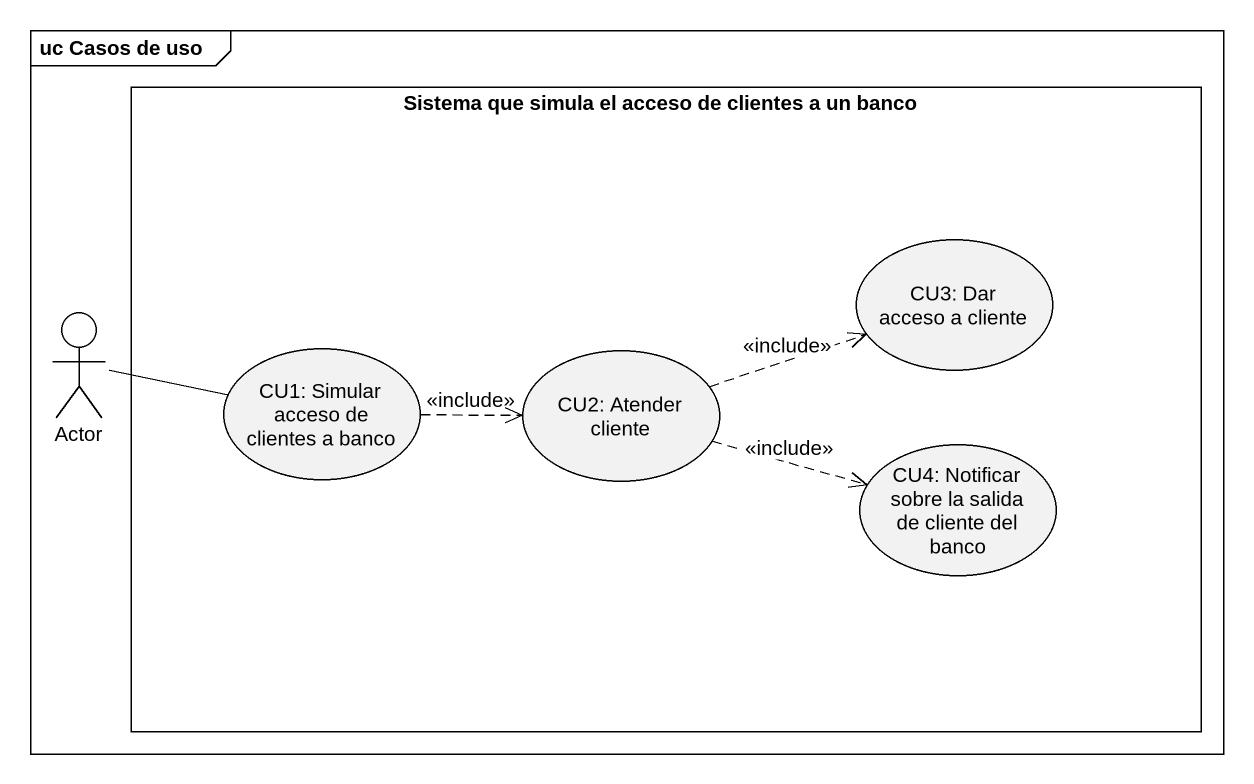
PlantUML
@startuml
mainframe uc Casos de uso
rectangle "Sistema que simula el acceso de clientes a un banco" as Sistema_que_simula_el {
  usecase "CU3: Dar acceso a cliente" as CU3_Dar_acceso_a_cliente
  usecase "CU1: Simular acceso de clientes a banco" as CU1_Simular_acceso_de
  usecase "CU2: Atender cliente" as CU2_Atender_cliente
  usecase "CU4: Notificar sobre la salida de cliente del banco" as CU4_Notificar_sobre_la
}
actor "Actor" as Actor_
Actor_ -right- CU1_Simular_acceso_de
CU1_Simular_acceso_de .right.> CU2_Atender_cliente : <<include>>
CU2_Atender_cliente .right.> CU3_Dar_acceso_a_cliente : <<include>>
CU2_Atender_cliente .right.> CU4_Notificar_sobre_la : <<include>>
@enduml
